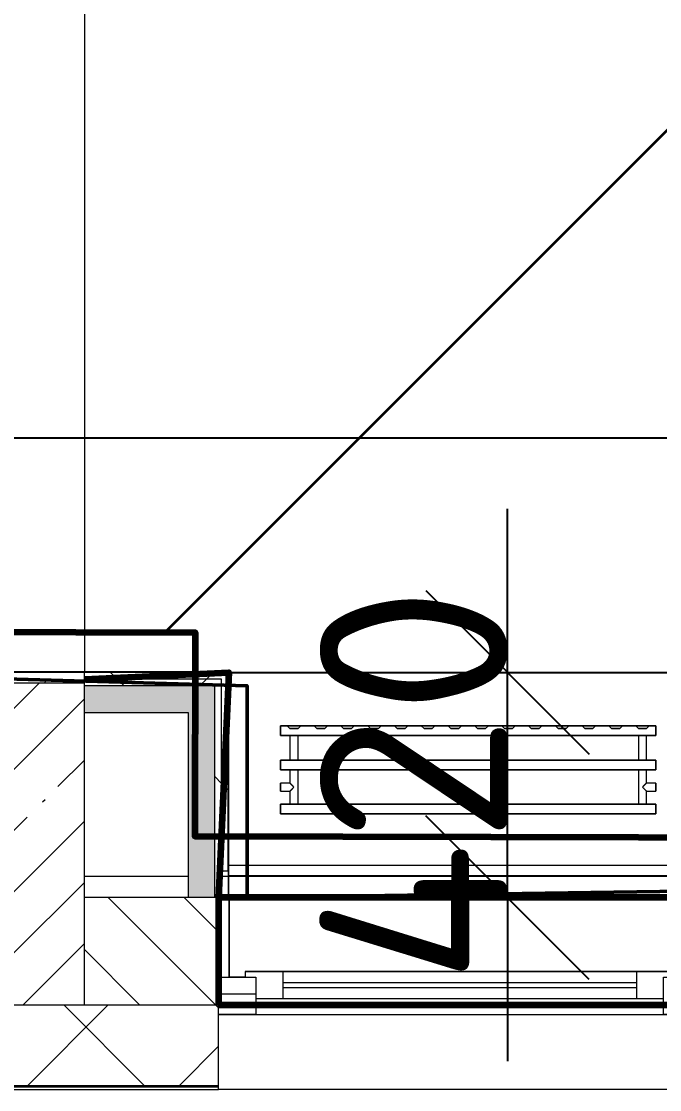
# Model space of a CAD drawing. Header units: millimetres. Extents: x -249154 to 415037, y -45458 to 354837.
# Drawn here: x 26107 to 27298, y -394 to 1598 of the extents above; entities that cross this region are included whole.
import ezdxf

# ---------------------------------------------------------------- set-up
doc = ezdxf.new("R2010")
doc.units = ezdxf.units.MM
for name, color, linetype, lineweight in [('2)2 штукатурка', 5, 'Continuous', 50), ('3)1 шпаклевка', 4, 'Continuous', 35), ('3.3) Шпаклевка баз. фин. WD5-13', 160, 'Continuous', 140), ('3.4) Шп. баз 4 в 525 поз 4838м2', 160, 'Continuous', 140), ('3.4) Шп. фин 4 в 529 поз 11227м2', 6, 'Continuous', 140), ('3.6) Ремонт откосов базовая', 6, 'Continuous', 140), ('3.7) Ремонт откосов финишная', 3, 'Continuous', 140), ('4) демонтаж НЗ №2', 1, 'Continuous', 35), ('4.1) Дм уборка мусора НЗ 2', 20, 'Continuous', 35), ('5.5) Перег WD5', 3, 'Continuous', 60), ('5.6) Перегародка WD6', 6, 'Continuous', 40), ('666 покраска FK1', 211, 'Continuous', 60), ('839 штук откосы', 3, 'Continuous', 158), ('874 шпакл откосы', 5, 'Continuous', 158), ('A-FLOR', 7, 'Continuous', 9), ('A-GLAZ', 7, 'Continuous', 9), ('A-GLAZ-1', 7, 'Continuous', 5), ('A-WALL', 7, 'Continuous', 5), ('I-WALL', 7, 'Continuous', 5), ('S-COLS', 7, 'Continuous', 9), ('S-COLS-1', 7, 'Continuous', 5)]:
    doc.layers.add(name, color=color, linetype=linetype, lineweight=lineweight)
for name, color, linetype, lineweight, true_color in [('A-WALL-1', 9, 'Continuous', 5, 0x808080), ('A-WALL-FNSH-1', 9, 'Continuous', 5, 0x808080), ('M-EQPM-1', 7, 'Continuous', 9, 0xb2b2b2)]:
    doc.layers.add(name, color=color, linetype=linetype, lineweight=lineweight, true_color=true_color)
doc.styles.add('GOST Common_1', font='', dxfattribs={"width": 0.9, "height": 250})
doc.styles.add('ISOCPEUR_1', font='isocpeur.ttf', dxfattribs={"height": 350})
doc.styles.add('ISOCPEUR_4', font='isocpeur.ttf', dxfattribs={"width": 0.9, "height": 1000})
doc.styles.get('GOST Common_1').set_extended_font_data('GOST Common')
doc.dimstyles.new('ISO-2_0_0_9К_Средний_округл2', dxfattribs={"dimscale": 304.8, "dimtxt": 199.196235, "dimasz": 0.492126, "dimexe": 0.393701, "dimexo": 0, "dimgap": 0, "dimtad": 1, "dimdec": 0, "dimrnd": 10, "dimzin": 0, "dimdsep": 46, "dimtxsty": 'ISOCPEUR_1', "dimblk1": 'OBLIQUE', "dimblk2": 'OBLIQUE', "dimsah": 1, "dimcen": 0.09, "dimdle": 0.393701, "dimazin": 0, "dimtfac": 1, "dimtdec": 4, "dimtix": 1, "dimtmove": 0, "dimatfit": 3, "dimfxl": 1, "dimtvp": 1, "dimtolj": 1, "dimtzin": 0, "dimarcsym": 2})
doc.dimstyles.new('ISO-2_0_0_9К_Средний_округл2_1', dxfattribs={"dimscale": 304.8, "dimtxt": 995.981176, "dimasz": 2.46063, "dimexe": 1.968504, "dimexo": 0, "dimgap": 0, "dimtad": 1, "dimdec": 0, "dimrnd": 10, "dimzin": 0, "dimdsep": 46, "dimtxsty": 'ISOCPEUR_4', "dimblk1": 'OBLIQUE', "dimblk2": 'OBLIQUE', "dimsah": 1, "dimcen": 0.09, "dimdle": 1.968504, "dimazin": 0, "dimtfac": 1, "dimtdec": 4, "dimtix": 1, "dimtmove": 0, "dimatfit": 3, "dimfxl": 1, "dimtvp": 1, "dimtolj": 1, "dimtzin": 0, "dimarcsym": 2})
pattern_1 = [(0, (64.7, -136.06), (243.84, 60.96), [20.117, -162.763, 20.117, -162.763, -975.36]), (0, (64.7, -136.06), (243.84, 60.96), [-365.76, 20.117, -345.643, 20.117, -162.763, -426.72]), (0, (64.7, -136.06), (243.84, 60.96), [-914.4, 20.117, -101.803, 20.117, -284.683]), (120, (156.14, -105.58), (-174.71291, 180.69163), [20.117, -162.763, 20.117, -162.763, -975.36]), (120, (156.14, -105.58), (-174.71291, 180.69163), [-365.76, 20.117, -345.643, 20.117, -162.763, -426.72]), (120, (156.14, -105.58), (-174.71291, 180.69163), [-914.4, 20.117, -101.803, 20.117, -284.683]), (240, (186.62, 16.34), (-69.12709, -241.65163), [20.117, -162.763, 20.117, -162.763, -975.36]), (240, (186.62, 16.34), (-69.12709, -241.65163), [-365.76, 20.117, -345.643, 20.117, -162.763, -426.72]), (240, (186.62, 16.34), (-69.12709, -241.65163), [-914.4, 20.117, -101.803, 20.117, -284.683])]
pattern_2 = [(45, (64.7, -136.06), (-212.132, 212.132), []), (135, (64.7, -136.06), (-212.132, -212.132), [])]

# ---------------------------------------------------------------- blocks, each defined once
blk = doc.blocks.new('BSC_Колонна _Прямоугольная - 600х600-V5-Объем проектирования 1 этажа')
at = {"layer": 'S-COLS-1'}
h = blk.add_hatch(dxfattribs=at)
h.set_pattern_fill('FP_9', color=256, style=0, pattern_type=2)
h.set_pattern_definition([(45, (-25860, -200), (-114.0493, 114.0493), []), (45, (-25745.95, -200), (-114.0493, 114.0493), [201.613, -40.323, 6.706, -33.617])])
h.paths.add_polyline_path([(300, -300), (300, 300), (-300, 300), (-300, -300)])
for p, q in [((300, 300), (-300, 300)), ((-300, 300), (-300, -300)), ((300, -300), (300, 300)), ((-300, -300), (300, -300))]:
    blk.add_line(p, q, dxfattribs=at)
blk = doc.blocks.new('120_Окно_СКБ_1Ст - 120_Окно_СКБ_1Ст 900х2500_h_-V151-Объем проектирования 1 этажа')
at = {"layer": 'A-GLAZ'}
for p, q in [((-450, -127), (-450, -57)), ((-450, -57), (-380, -57)), ((-380, -57), (-380, -127)), ((380, -127), (380, -57)), ((380, -57), (450, -57)), ((450, -57), (450, -127)), ((380, -87), (-380, -87)), ((-380, -87), (-380, -127)), ((-330, -137), (-330, -87)), ((330, -137), (330, -87)), ((380, -127), (380, -87)), ((-380, -127), (-450, -127)), ((-380, -127), (-400, -127)), ((-400, -127), (-400, -137)), ((-400, -137), (400, -137)), ((400, -137), (-400, -137)), ((450, -127), (380, -127)), ((400, -127), (380, -127)), ((400, -137), (400, -127))]:
    blk.add_line(p, q, dxfattribs=at)
at = {"layer": 'A-GLAZ-1'}
for p, q in [((450, -57), (-450, -57)), ((-330, -107), (330, -107)), ((330, -117), (-330, -117)), ((-430, -127), (-400, -127)), ((400, -127), (430, -127))]:
    blk.add_line(p, q, dxfattribs=at)
blk = doc.blocks.new('radiator_prado_classic_z_tip_30_po exemplyaru - Classic Z Тип 30-500-V223-Объем проектирования 1 этажа')
at = {"layer": 'M-EQPM-1'}
for p, q in [((0, 228), (0, 210)), ((700, 228), (0, 228)), ((0, 210), (0, 228)), ((0, 228), (12.5, 228)), ((12.5, 228), (37.5, 228)), ((37.5, 228), (12.5, 228)), ((12.5, 228), (37.5, 228)), ((12.5, 228), (17.5, 223)), ((12.5, 228), (17.5, 223)), ((32.5, 223), (17.5, 223)), ((17.5, 223), (32.5, 223)), ((32.5, 223), (37.5, 228)), ((37.5, 228), (32.5, 223)), ((37.5, 228), (62.5, 228)), ((62.5, 228), (87.5, 228)), ((87.5, 228), (62.5, 228)), ((62.5, 228), (87.5, 228)), ((62.5, 228), (67.5, 223)), ((62.5, 228), (67.5, 223)), ((82.5, 223), (67.5, 223)), ((67.5, 223), (82.5, 223)), ((82.5, 223), (87.5, 228)), ((87.5, 228), (82.5, 223)), ((87.5, 228), (112.5, 228)), ((112.5, 228), (137.5, 228)), ((137.5, 228), (112.5, 228)), ((112.5, 228), (137.5, 228)), ((112.5, 228), (117.5, 223)), ((112.5, 228), (117.5, 223)), ((132.5, 223), (117.5, 223)), ((117.5, 223), (132.5, 223)), ((132.5, 223), (137.5, 228)), ((137.5, 228), (132.5, 223)), ((137.5, 228), (162.5, 228)), ((162.5, 228), (187.5, 228)), ((187.5, 228), (162.5, 228)), ((162.5, 228), (187.5, 228)), ((162.5, 228), (167.5, 223)), ((162.5, 228), (167.5, 223)), ((182.5, 223), (167.5, 223)), ((167.5, 223), (182.5, 223)), ((182.5, 223), (187.5, 228)), ((187.5, 228), (182.5, 223)), ((187.5, 228), (212.5, 228)), ((212.5, 228), (237.5, 228)), ((237.5, 228), (212.5, 228)), ((212.5, 228), (237.5, 228)), ((212.5, 228), (217.5, 223)), ((212.5, 228), (217.5, 223)), ((232.5, 223), (217.5, 223)), ((217.5, 223), (232.5, 223)), ((232.5, 223), (237.5, 228)), ((237.5, 228), (232.5, 223)), ((237.5, 228), (262.5, 228)), ((262.5, 228), (287.5, 228)), ((287.5, 228), (262.5, 228)), ((262.5, 228), (287.5, 228)), ((262.5, 228), (267.5, 223)), ((262.5, 228), (267.5, 223)), ((282.5, 223), (267.5, 223)), ((267.5, 223), (282.5, 223)), ((282.5, 223), (287.5, 228)), ((287.5, 228), (282.5, 223)), ((287.5, 228), (312.5, 228)), ((312.5, 228), (337.5, 228)), ((337.5, 228), (312.5, 228)), ((312.5, 228), (337.5, 228)), ((312.5, 228), (317.5, 223)), ((312.5, 228), (317.5, 223)), ((332.5, 223), (317.5, 223)), ((317.5, 223), (332.5, 223)), ((332.5, 223), (337.5, 228)), ((337.5, 228), (332.5, 223)), ((337.5, 228), (362.5, 228)), ((362.5, 228), (387.5, 228)), ((387.5, 228), (362.5, 228)), ((362.5, 228), (387.5, 228)), ((362.5, 228), (367.5, 223)), ((362.5, 228), (367.5, 223)), ((382.5, 223), (367.5, 223)), ((367.5, 223), (382.5, 223)), ((382.5, 223), (387.5, 228)), ((387.5, 228), (382.5, 223)), ((387.5, 228), (412.5, 228)), ((412.5, 228), (437.5, 228)), ((437.5, 228), (412.5, 228)), ((412.5, 228), (437.5, 228)), ((412.5, 228), (417.5, 223)), ((412.5, 228), (417.5, 223)), ((432.5, 223), (417.5, 223)), ((417.5, 223), (432.5, 223)), ((432.5, 223), (437.5, 228)), ((437.5, 228), (432.5, 223)), ((437.5, 228), (462.5, 228)), ((462.5, 228), (486.8, 228)), ((487.5, 228), (462.5, 228)), ((462.5, 228), (487.5, 228)), ((462.5, 228), (467.5, 223)), ((462.5, 228), (467.5, 223)), ((482.5, 223), (467.5, 223)), ((467.5, 223), (482.5, 223)), ((482.5, 223), (487.5, 228)), ((487.5, 228), (482.5, 223)), ((487.5, 228), (512.5, 228)), ((512.5, 228), (537.5, 228)), ((537.5, 228), (512.5, 228)), ((512.5, 228), (537.5, 228)), ((512.5, 228), (517.5, 223)), ((512.5, 228), (517.5, 223)), ((532.5, 223), (517.5, 223)), ((517.5, 223), (532.5, 223)), ((532.5, 223), (537.5, 228)), ((537.5, 228), (532.5, 223)), ((537.5, 228), (562.5, 228)), ((562.5, 228), (587.5, 228)), ((587.5, 228), (562.5, 228)), ((562.5, 228), (587.5, 228)), ((562.5, 228), (567.5, 223)), ((562.5, 228), (567.5, 223)), ((582.5, 223), (567.5, 223)), ((567.5, 223), (582.5, 223)), ((582.5, 223), (587.5, 228)), ((587.5, 228), (582.5, 223)), ((587.5, 228), (612.5, 228)), ((612.5, 228), (637.5, 228)), ((637.5, 228), (612.5, 228)), ((612.5, 228), (637.5, 228)), ((612.5, 228), (617.5, 223)), ((617.5, 223), (612.5, 228)), ((632.5, 223), (617.5, 223)), ((617.5, 223), (632.5, 223)), ((632.5, 223), (637.5, 228)), ((637.5, 228), (632.5, 223)), ((637.5, 228), (662.5, 228)), ((662.5, 228), (687.5, 228)), ((687.5, 228), (662.5, 228)), ((662.5, 228), (687.5, 228)), ((662.5, 228), (667.5, 223)), ((662.5, 228), (667.5, 223)), ((682.5, 223), (667.5, 223)), ((667.5, 223), (682.5, 223)), ((682.5, 223), (687.5, 228)), ((687.5, 228), (682.5, 223)), ((687.5, 228), (700, 228)), ((700, 210), (700, 228)), ((700, 228), (700, 210)), ((0, 210), (700, 210)), ((17.8, 210), (0, 210)), ((17.5, 210), (17.5, 164)), ((17.5, 210), (17.5, 164)), ((17.8, 210), (17.5, 210)), ((17.5, 210), (17.8, 210)), ((17.8, 210), (17.5, 210)), ((17.5, 210), (32.5, 210)), ((32.2, 210), (17.8, 210)), ((17.8, 210), (18.5, 210)), ((32.2, 210), (17.8, 210)), ((18.5, 210), (32.2, 210)), ((32.5, 210), (32.2, 210)), ((32.2, 210), (32.5, 210)), ((32.5, 210), (32.2, 210)), ((667.8, 210), (32.2, 210)), ((32.5, 164), (32.5, 210)), ((32.5, 164), (32.5, 210)), ((667.5, 210), (667.5, 164)), ((667.5, 210), (667.5, 164)), ((667.8, 210), (667.5, 210)), ((667.5, 210), (682.5, 210)), ((667.8, 210), (667.5, 210)), ((667.5, 210), (667.8, 210)), ((682.2, 210), (667.8, 210)), ((682.2, 210), (667.8, 210)), ((667.8, 210), (682.2, 210)), ((682.5, 210), (682.2, 210)), ((682.5, 210), (682.2, 210)), ((682.2, 210), (682.5, 210)), ((700, 210), (682.2, 210)), ((682.5, 164), (682.5, 210)), ((682.5, 164), (682.5, 210)), ((700, 164), (0, 164)), ((0, 164), (0, 146)), ((0, 146), (0, 164)), ((0, 164), (17.8, 164)), ((17.8, 164), (17.5, 164)), ((17.5, 164), (17.8, 164)), ((17.8, 164), (17.5, 164)), ((17.5, 164), (32.5, 164)), ((32.2, 164), (17.8, 164)), ((17.8, 164), (18.5, 164)), ((23.1, 164), (17.8, 164)), ((18.5, 164), (32.2, 164)), ((28.7, 164), (23.1, 164)), ((32.2, 164), (28.7, 164)), ((32.5, 164), (32.2, 164)), ((32.2, 164), (32.5, 164)), ((32.5, 164), (32.2, 164)), ((32.2, 164), (667.8, 164)), ((667.8, 164), (667.5, 164)), ((667.5, 164), (682.5, 164)), ((667.8, 164), (667.5, 164)), ((667.5, 164), (667.8, 164)), ((669.7, 164), (667.8, 164)), ((682.2, 164), (667.8, 164)), ((667.8, 164), (682.2, 164)), ((673.1, 164), (669.7, 164)), ((682.2, 164), (673.1, 164)), ((682.5, 164), (682.2, 164)), ((682.5, 164), (682.2, 164)), ((682.2, 164), (682.5, 164)), ((682.2, 164), (700, 164)), ((700, 146), (700, 164)), ((700, 164), (700, 146)), ((0, 146), (700, 146)), ((18.5, 146), (0, 146)), ((17.5, 146), (17.5, 121.5)), ((17.5, 146), (17.5, 121.5)), ((17.5, 146), (18.5, 146)), ((18.5, 146), (17.5, 146)), ((17.5, 146), (18.5, 146)), ((32.5, 146), (17.5, 146)), ((18.5, 146), (32.2, 146)), ((21.2, 146), (18.5, 146)), ((18.5, 146), (32.2, 146)), ((25, 146), (21.2, 146)), ((28.7, 146), (25, 146)), ((32.2, 146), (28.7, 146)), ((32.2, 146), (32.5, 146)), ((32.5, 146), (32.2, 146)), ((32.2, 146), (32.5, 146)), ((667.8, 146), (32.2, 146)), ((32.5, 82), (32.5, 146)), ((32.5, 82), (32.5, 146)), ((667.5, 146), (667.5, 82)), ((667.5, 146), (667.5, 82)), ((667.5, 146), (667.8, 146)), ((682.5, 146), (667.5, 146)), ((667.5, 146), (667.8, 146)), ((667.8, 146), (667.5, 146)), ((667.8, 146), (669.7, 146)), ((667.8, 146), (681.5, 146)), ((681.5, 146), (667.8, 146)), ((669.7, 146), (675, 146)), ((675, 146), (681.5, 146)), ((681.5, 146), (682.5, 146)), ((681.5, 146), (682.5, 146)), ((682.5, 146), (681.5, 146)), ((700, 146), (681.5, 146)), ((682.5, 121.5), (682.5, 146)), ((682.5, 121.5), (682.5, 146)), ((17.5, 121.5), (0, 121.5)), ((17.5, 121.5), (0, 121.5)), ((0, 121.5), (0, 120.5)), ((0, 106.5), (0, 121.5)), ((0, 120.5), (0, 107.5)), ((0, 120.5), (0, 119.3)), ((0, 114), (0, 120.5)), ((0, 120.5), (0, 120.5)), ((700, 121.5), (682.5, 121.5)), ((700, 121.5), (682.5, 121.5)), ((700, 121.5), (700, 106.5)), ((700, 120.5), (700, 121.5)), ((700, 121.5), (700, 120.5)), ((700, 120.5), (700, 121.5)), ((700, 107.5), (700, 120.5)), ((700, 120.5), (700, 107.5)), ((700, 107.5), (700, 120.5)), ((0, 119.3), (0, 117.8)), ((0, 117.8), (0, 114)), ((0, 114), (0, 110.3)), ((0, 107.5), (0, 114)), ((0, 110.3), (0, 108.7)), ((0, 108.7), (0, 107.5)), ((0, 107.5), (0, 106.5)), ((0, 107.5), (0, 107.5)), ((0, 106.5), (17.5, 106.5)), ((0, 106.5), (17.5, 106.5)), ((17.5, 106.5), (17.5, 82)), ((17.5, 106.5), (17.5, 82)), ((682.5, 82), (682.5, 106.5)), ((682.5, 106.5), (700, 106.5)), ((682.5, 82), (682.5, 106.5)), ((682.5, 106.5), (700, 106.5)), ((700, 106.5), (700, 107.5)), ((700, 107.5), (700, 106.5)), ((700, 106.5), (700, 107.5)), ((700, 82), (0, 82)), ((0, 82), (0, 64)), ((0, 64), (0, 82)), ((0, 82), (18.5, 82)), ((18.5, 82), (17.5, 82)), ((17.5, 82), (18.5, 82)), ((18.5, 82), (17.5, 82)), ((17.5, 82), (32.5, 82)), ((32.2, 82), (18.5, 82)), ((18.5, 82), (32.2, 82)), ((21.2, 82), (18.5, 82)), ((32.2, 82), (21.2, 82)), ((32.5, 82), (32.2, 82)), ((32.2, 82), (32.5, 82)), ((32.5, 82), (32.2, 82)), ((32.2, 82), (667.8, 82)), ((667.8, 82), (667.5, 82)), ((667.5, 82), (682.5, 82)), ((667.8, 82), (667.5, 82)), ((667.5, 82), (667.8, 82)), ((671.2, 82), (667.8, 82)), ((681.5, 82), (667.8, 82)), ((667.8, 82), (681.5, 82)), ((675, 82), (671.2, 82)), ((681.5, 82), (675, 82)), ((682.5, 82), (681.5, 82)), ((682.5, 82), (681.5, 82)), ((681.5, 82), (682.5, 82)), ((681.5, 82), (700, 82)), ((700, 64), (700, 82)), ((700, 82), (700, 64)), ((700, 64), (0, 64)), ((0, 64), (700, 64))]:
    blk.add_line(p, q, dxfattribs=at)
for points, knots in [([(18.5, 120.5), (18.4, 120.6), (18.3, 120.7), (18.1, 120.9), (17.9, 121.1), (17.8, 121.2), (17.7, 121.3), (17.5, 121.5), (17.5, 121.5), (17.5, 121.5)], [0.7142857, 0.7142857, 0.7142857, 0.7142857, 0.75, 0.7857143, 0.8214286, 0.8571429, 0.8928571, 0.9285714, 1, 1, 1, 1]), ([(17.5, 121.5), (17.5, 121.5), (17.5, 121.5), (17.7, 121.3), (17.8, 121.2), (17.9, 121.1), (18.1, 120.9), (18.3, 120.7), (18.4, 120.6), (18.5, 120.5)], [0, 0, 0, 0, 0.0714286, 0.1071429, 0.1428571, 0.1785714, 0.2142857, 0.25, 0.2857143, 0.2857143, 0.2857143, 0.2857143]), ([(17.5, 121.5), (17.5, 121.5), (17.5, 121.5), (17.7, 121.3), (17.8, 121.2), (17.9, 121.1), (18.1, 120.9), (18.3, 120.7), (18.4, 120.6), (18.5, 120.5)], [0, 0, 0, 0, 0.0714286, 0.1071429, 0.1428571, 0.1785714, 0.2142857, 0.25, 0.2857143, 0.2857143, 0.2857143, 0.2857143]), ([(25, 114), (24.5, 114.5), (23.6, 115.4), (22.4, 116.6), (21.6, 117.4), (21.1, 117.9), (20.8, 118.2), (20.5, 118.5), (20.2, 118.8), (19.8, 119.1), (19.6, 119.4), (19.3, 119.7), (19, 120), (18.7, 120.3), (18.5, 120.5), (18.3, 120.7), (18.1, 120.9), (17.9, 121.1), (17.8, 121.2), (17.7, 121.3), (17.5, 121.5), (17.5, 121.5), (17.5, 121.5)], [0, 0, 0, 0, 0.142857, 0.285714, 0.357143, 0.392857, 0.428571, 0.464286, 0.5, 0.535714, 0.571429, 0.607143, 0.642857, 0.678571, 0.714286, 0.75, 0.785714, 0.821429, 0.857143, 0.892857, 0.928571, 1, 1, 1, 1]), ([(675, 114), (675.5, 114.5), (676.4, 115.4), (677.6, 116.6), (678.4, 117.4), (678.9, 117.9), (679.2, 118.2), (679.5, 118.5), (679.8, 118.8), (680.1, 119.2), (680.4, 119.4), (680.7, 119.7), (681, 120), (681.3, 120.3), (681.5, 120.5), (681.7, 120.7), (681.9, 120.9), (682.1, 121.1), (682.2, 121.2), (682.3, 121.3), (682.5, 121.5), (682.5, 121.5), (682.5, 121.5)], [0, 0, 0, 0, 0.142857, 0.285714, 0.357143, 0.392857, 0.428571, 0.464286, 0.5, 0.535714, 0.571429, 0.607143, 0.642857, 0.678571, 0.714286, 0.75, 0.785714, 0.821429, 0.857143, 0.892857, 0.928571, 1, 1, 1, 1]), ([(682.5, 121.5), (682.5, 121.5), (682.5, 121.5), (682.3, 121.3), (682.2, 121.2), (682.1, 121.1), (681.9, 120.9), (681.7, 120.7), (681.6, 120.6), (681.5, 120.5)], [0, 0, 0, 0, 0.0714286, 0.1071429, 0.1428571, 0.1785714, 0.2142857, 0.25, 0.2857143, 0.2857143, 0.2857143, 0.2857143]), ([(682.5, 121.5), (682.5, 121.5), (682.5, 121.5), (682.3, 121.3), (682.2, 121.2), (682.1, 121.1), (681.9, 120.9), (681.7, 120.7), (681.6, 120.6), (681.5, 120.5)], [0, 0, 0, 0, 0.0714286, 0.1071429, 0.1428571, 0.1785714, 0.2142857, 0.25, 0.2857143, 0.2857143, 0.2857143, 0.2857143]), ([(681.5, 120.5), (681.6, 120.6), (681.7, 120.7), (681.9, 120.9), (682.1, 121.1), (682.2, 121.2), (682.3, 121.3), (682.5, 121.5), (682.5, 121.5), (682.5, 121.5)], [0.7142857, 0.7142857, 0.7142857, 0.7142857, 0.75, 0.7857143, 0.8214286, 0.8571429, 0.8928571, 0.9285714, 1, 1, 1, 1]), ([(17.5, 106.5), (17.5, 106.5), (17.5, 106.5), (17.7, 106.7), (17.8, 106.8), (17.9, 106.9), (18.1, 107.1), (18.3, 107.3), (18.5, 107.5), (18.7, 107.7), (19, 108), (19.3, 108.3), (19.6, 108.6), (19.8, 108.9), (20.3, 109.3), (20.7, 109.7), (21.1, 110.1), (21.6, 110.6), (22.4, 111.4), (23.6, 112.6), (24.5, 113.5), (25, 114)], [0, 0, 0, 0, 0.071429, 0.107143, 0.142857, 0.178571, 0.214286, 0.25, 0.285714, 0.321429, 0.357143, 0.392857, 0.428571, 0.464286, 0.5, 0.571429, 0.607143, 0.642857, 0.714286, 0.857143, 1, 1, 1, 1]), ([(17.5, 106.5), (17.5, 106.5), (17.5, 106.5), (17.7, 106.7), (17.8, 106.8), (17.9, 106.9), (18.1, 107.1), (18.3, 107.3), (18.4, 107.4), (18.5, 107.5)], [0, 0, 0, 0, 0.0714286, 0.1071429, 0.1428571, 0.1785714, 0.2142857, 0.25, 0.2857143, 0.2857143, 0.2857143, 0.2857143]), ([(18.5, 107.5), (18.4, 107.4), (18.3, 107.3), (18.1, 107.1), (17.9, 106.9), (17.8, 106.8), (17.7, 106.7), (17.5, 106.5), (17.5, 106.5), (17.5, 106.5)], [0.7142857, 0.7142857, 0.7142857, 0.7142857, 0.75, 0.7857143, 0.8214286, 0.8571429, 0.8928571, 0.9285714, 1, 1, 1, 1]), ([(18.5, 107.5), (18.4, 107.4), (18.3, 107.3), (18.1, 107.1), (17.9, 106.9), (17.8, 106.8), (17.7, 106.7), (17.5, 106.5), (17.5, 106.5), (17.5, 106.5)], [0.7142857, 0.7142857, 0.7142857, 0.7142857, 0.75, 0.7857143, 0.8214286, 0.8571429, 0.8928571, 0.9285714, 1, 1, 1, 1]), ([(22.1, 116.9), (21.9, 117.1), (21.6, 117.4), (21.1, 117.9), (20.8, 118.2), (20.5, 118.5), (20.2, 118.8), (19.9, 119.2), (19.7, 119.3), (19.6, 119.4)], [0.2857143, 0.2857143, 0.2857143, 0.2857143, 0.3571429, 0.3928571, 0.4285714, 0.4642857, 0.5, 0.5357143, 0.5714286, 0.5714286, 0.5714286, 0.5714286]), ([(19.6, 119.4), (19.7, 119.3), (19.9, 119.2), (20.3, 118.7), (20.7, 118.3), (21.1, 117.9), (21.6, 117.4), (21.9, 117.1), (22.1, 116.9)], [0.4285714, 0.4285714, 0.4285714, 0.4285714, 0.4642857, 0.5, 0.5714286, 0.6071429, 0.6428571, 0.7142857, 0.7142857, 0.7142857, 0.7142857]), ([(19.6, 119.4), (19.7, 119.3), (19.8, 119.1), (20.3, 118.7), (20.7, 118.3), (21.1, 117.9), (21.6, 117.4), (21.9, 117.1), (22.1, 116.9)], [0.4285714, 0.4285714, 0.4285714, 0.4285714, 0.4642857, 0.5, 0.5714286, 0.6071429, 0.6428571, 0.7142857, 0.7142857, 0.7142857, 0.7142857]), ([(19.6, 108.6), (19.7, 108.7), (19.9, 108.8), (20.3, 109.3), (20.7, 109.7), (21.1, 110.1), (21.6, 110.6), (21.9, 110.9), (22.1, 111.1)], [0.4285714, 0.4285714, 0.4285714, 0.4285714, 0.4642857, 0.5, 0.5714286, 0.6071429, 0.6428571, 0.7142857, 0.7142857, 0.7142857, 0.7142857]), ([(22.1, 111.1), (21.9, 110.9), (21.6, 110.6), (21.1, 110.1), (20.8, 109.8), (20.5, 109.5), (20.2, 109.2), (19.9, 108.8), (19.7, 108.7), (19.6, 108.6)], [0.2857143, 0.2857143, 0.2857143, 0.2857143, 0.3571429, 0.3928571, 0.4285714, 0.4642857, 0.5, 0.5357143, 0.5714286, 0.5714286, 0.5714286, 0.5714286]), ([(22.1, 111.1), (21.9, 110.9), (21.6, 110.6), (21.1, 110.1), (20.8, 109.8), (20.5, 109.5), (20.2, 109.2), (19.8, 108.9), (19.7, 108.7), (19.6, 108.6)], [0.2857143, 0.2857143, 0.2857143, 0.2857143, 0.3571429, 0.3928571, 0.4285714, 0.4642857, 0.5, 0.5357143, 0.5714286, 0.5714286, 0.5714286, 0.5714286]), ([(682.5, 106.5), (682.5, 106.5), (682.5, 106.5), (682.3, 106.7), (682.2, 106.8), (682.1, 106.9), (681.9, 107.1), (681.7, 107.3), (681.5, 107.5), (681.3, 107.7), (681, 108), (680.7, 108.3), (680.4, 108.6), (680.1, 108.8), (679.7, 109.3), (679.3, 109.7), (678.9, 110.1), (678.4, 110.6), (677.6, 111.4), (676.4, 112.6), (675.5, 113.5), (675, 114)], [0, 0, 0, 0, 0.071429, 0.107143, 0.142857, 0.178571, 0.214286, 0.25, 0.285714, 0.321429, 0.357143, 0.392857, 0.428571, 0.464286, 0.5, 0.571429, 0.607143, 0.642857, 0.714286, 0.857143, 1, 1, 1, 1]), ([(680.4, 119.4), (680.3, 119.3), (680.1, 119.2), (679.7, 118.7), (679.3, 118.3), (678.9, 117.9), (678.4, 117.4), (678.1, 117.1), (677.9, 116.9)], [0.4285714, 0.4285714, 0.4285714, 0.4285714, 0.4642857, 0.5, 0.5714286, 0.6071429, 0.6428571, 0.7142857, 0.7142857, 0.7142857, 0.7142857]), ([(680.4, 119.4), (680.3, 119.3), (680.1, 119.2), (679.7, 118.7), (679.3, 118.3), (678.9, 117.9), (678.4, 117.4), (678.1, 117.1), (677.9, 116.9)], [0.4285714, 0.4285714, 0.4285714, 0.4285714, 0.4642857, 0.5, 0.5714286, 0.6071429, 0.6428571, 0.7142857, 0.7142857, 0.7142857, 0.7142857]), ([(677.9, 116.9), (678.1, 117.1), (678.4, 117.4), (678.9, 117.9), (679.2, 118.2), (679.5, 118.5), (679.8, 118.8), (680.1, 119.2), (680.3, 119.3), (680.4, 119.4)], [0.2857143, 0.2857143, 0.2857143, 0.2857143, 0.3571429, 0.3928571, 0.4285714, 0.4642857, 0.5, 0.5357143, 0.5714286, 0.5714286, 0.5714286, 0.5714286]), ([(677.9, 111.1), (678.1, 110.9), (678.4, 110.6), (678.9, 110.1), (679.2, 109.8), (679.5, 109.5), (679.8, 109.2), (680.1, 108.8), (680.3, 108.7), (680.4, 108.6)], [0.2857143, 0.2857143, 0.2857143, 0.2857143, 0.3571429, 0.3928571, 0.4285714, 0.4642857, 0.5, 0.5357143, 0.5714286, 0.5714286, 0.5714286, 0.5714286]), ([(677.9, 111.1), (678.1, 110.9), (678.4, 110.6), (678.9, 110.1), (679.2, 109.8), (679.5, 109.5), (679.8, 109.2), (680.1, 108.8), (680.3, 108.7), (680.4, 108.6)], [0.2857143, 0.2857143, 0.2857143, 0.2857143, 0.3571429, 0.3928571, 0.4285714, 0.4642857, 0.5, 0.5357143, 0.5714286, 0.5714286, 0.5714286, 0.5714286]), ([(680.4, 108.6), (680.3, 108.7), (680.1, 108.8), (679.7, 109.3), (679.3, 109.7), (678.9, 110.1), (678.4, 110.6), (678.1, 110.9), (677.9, 111.1)], [0.4285714, 0.4285714, 0.4285714, 0.4285714, 0.4642857, 0.5, 0.5714286, 0.6071429, 0.6428571, 0.7142857, 0.7142857, 0.7142857, 0.7142857]), ([(681.5, 107.5), (681.6, 107.4), (681.7, 107.3), (681.9, 107.1), (682.1, 106.9), (682.2, 106.8), (682.3, 106.7), (682.5, 106.5), (682.5, 106.5), (682.5, 106.5)], [0.7142857, 0.7142857, 0.7142857, 0.7142857, 0.75, 0.7857143, 0.8214286, 0.8571429, 0.8928571, 0.9285714, 1, 1, 1, 1]), ([(681.5, 107.5), (681.6, 107.4), (681.7, 107.3), (681.9, 107.1), (682.1, 106.9), (682.2, 106.8), (682.3, 106.7), (682.5, 106.5), (682.5, 106.5), (682.5, 106.5)], [0.7142857, 0.7142857, 0.7142857, 0.7142857, 0.75, 0.7857143, 0.8214286, 0.8571429, 0.8928571, 0.9285714, 1, 1, 1, 1]), ([(682.5, 106.5), (682.5, 106.5), (682.5, 106.5), (682.3, 106.7), (682.2, 106.8), (682.1, 106.9), (681.9, 107.1), (681.7, 107.3), (681.6, 107.4), (681.5, 107.5)], [0, 0, 0, 0, 0.0714286, 0.1071429, 0.1428571, 0.1785714, 0.2142857, 0.25, 0.2857143, 0.2857143, 0.2857143, 0.2857143])]:
    blk.add_open_spline(points, degree=3, knots=knots, dxfattribs=at)
for points in [[(19.6, 119.4), (19.5, 119.5), (19.3, 119.7), (19, 120), (18.7, 120.3), (18.6, 120.4), (18.5, 120.5)], [(18.5, 120.5), (18.6, 120.4), (18.7, 120.3), (19, 120), (19.3, 119.7), (19.5, 119.5), (19.6, 119.4)], [(18.5, 120.5), (18.6, 120.4), (18.7, 120.3), (19, 120), (19.3, 119.7), (19.5, 119.5), (19.6, 119.4)], [(681.5, 120.5), (681.4, 120.4), (681.3, 120.3), (681, 120), (680.7, 119.7), (680.5, 119.5), (680.4, 119.4)], [(681.5, 120.5), (681.4, 120.4), (681.3, 120.3), (681, 120), (680.7, 119.7), (680.5, 119.5), (680.4, 119.4)], [(680.4, 119.4), (680.5, 119.5), (680.7, 119.7), (681, 120), (681.3, 120.3), (681.4, 120.4), (681.5, 120.5)], [(18.5, 107.5), (18.6, 107.6), (18.7, 107.7), (19, 108), (19.3, 108.3), (19.5, 108.5), (19.6, 108.6)], [(19.6, 108.6), (19.5, 108.5), (19.3, 108.3), (19, 108), (18.7, 107.7), (18.6, 107.6), (18.5, 107.5)], [(19.6, 108.6), (19.5, 108.5), (19.3, 108.3), (19, 108), (18.7, 107.7), (18.6, 107.6), (18.5, 107.5)], [(25, 114), (24.5, 114.5), (23.6, 115.4), (22.6, 116.4), (22.1, 116.9)], [(22.1, 116.9), (22.6, 116.4), (23.6, 115.4), (24.5, 114.5), (25, 114)], [(22.1, 116.9), (22.6, 116.4), (23.6, 115.4), (24.5, 114.5), (25, 114)], [(22.1, 111.1), (22.6, 111.6), (23.6, 112.6), (24.5, 113.5), (25, 114)], [(25, 114), (24.5, 113.5), (23.6, 112.6), (22.6, 111.6), (22.1, 111.1)], [(25, 114), (24.5, 113.5), (23.6, 112.6), (22.6, 111.6), (22.1, 111.1)], [(677.9, 116.9), (677.4, 116.4), (676.4, 115.4), (675.5, 114.5), (675, 114)], [(677.9, 116.9), (677.4, 116.4), (676.4, 115.4), (675.5, 114.5), (675, 114)], [(675, 114), (675.5, 114.5), (676.4, 115.4), (677.4, 116.4), (677.9, 116.9)], [(675, 114), (675.5, 113.5), (676.4, 112.6), (677.4, 111.6), (677.9, 111.1)], [(675, 114), (675.5, 113.5), (676.4, 112.6), (677.4, 111.6), (677.9, 111.1)], [(677.9, 111.1), (677.4, 111.6), (676.4, 112.6), (675.5, 113.5), (675, 114)], [(680.4, 108.6), (680.5, 108.5), (680.7, 108.3), (681, 108), (681.3, 107.7), (681.4, 107.6), (681.5, 107.5)], [(680.4, 108.6), (680.5, 108.5), (680.7, 108.3), (681, 108), (681.3, 107.7), (681.4, 107.6), (681.5, 107.5)], [(681.5, 107.5), (681.4, 107.6), (681.3, 107.7), (681, 108), (680.7, 108.3), (680.5, 108.5), (680.4, 108.6)]]:
    blk.add_open_spline(points, degree=3, dxfattribs=at)
blk = doc.blocks.new('_Oblique')
at = {"color": 0, "linetype": 'ByBlock', "lineweight": -2}
blk.add_line((-0.5, -0.5), (0.5, 0.5), dxfattribs=at)
blk = doc.blocks.new('*D2048')
at = {"layer": '5.5) Перег WD5', "color": 0, "lineweight": -2, "transparency": 16777216}
for p, q in [((22574.7, 383.9), (22574.7, 941.3)), ((22719.7, 383.9), (22719.7, 941.3)), ((22454.7, 821.3), (22719.7, 821.3)), ((22719.7, 821.3), (69769, 821.3))]:
    blk.add_line(p, q, dxfattribs=at)
at = {"layer": 'Defpoints', "color": 0, "transparency": 16777216}
for p in [(22719.7, 821.3), (22574.7, 383.9), (22719.7, 383.9)]:
    blk.add_point(p, dxfattribs=at)
at = {"layer": '5.5) Перег WD5', "color": 0, "lineweight": -2, "transparency": 16777216, "xscale": 304.8, "yscale": 304.8, "zscale": 304.8, "rotation": 180}
blk.add_blockref('_Oblique', (22574.7, 821.3), dxfattribs=at)
at = {"layer": '5.5) Перег WD5', "color": 0, "lineweight": -2, "transparency": 16777216, "xscale": 304.8, "yscale": 304.8, "zscale": 304.8}
blk.add_blockref('_Oblique', (22719.7, 821.3), dxfattribs=at)
at = {"layer": '5.5) Перег WD5', "color": 0, "lineweight": 25, "transparency": 16777216, "insert": (69264.6, 1288), "char_height": 350, "width": 413.715, "attachment_point": 1, "line_spacing_factor": 1.149209, "style": 'ISOCPEUR_1'}
blk.add_mtext('\\A1;150', dxfattribs=at)
blk = doc.blocks.new('*D2050')
at = {"layer": '5.5) Перег WD5', "color": 0, "lineweight": -2, "transparency": 16777216}
for p, q in [((27013.9, 383.9), (27013.9, 688.7)), ((26493.2, 383.9), (27613.9, 383.9)), ((27013.9, -36.1), (27013.9, 383.9)), ((26907.9, -36.1), (27613.9, -36.1)), ((27013.9, -36.1), (27013.9, -340.9))]:
    blk.add_line(p, q, dxfattribs=at)
at = {"layer": 'Defpoints', "color": 0, "transparency": 16777216}
for p in [(26493.2, 383.9), (27013.9, 383.9), (26907.9, -36.1)]:
    blk.add_point(p, dxfattribs=at)
at = {"layer": '5.5) Перег WD5', "color": 0, "lineweight": -2, "transparency": 16777216, "xscale": 304.8, "yscale": 304.8, "zscale": 304.8}
for p, rotation in [((27013.9, 383.9), 270), ((27013.9, -36.1), 90)]:
    blk.add_blockref('_Oblique', p, dxfattribs=dict(at, rotation=rotation))
at = {"layer": '5.5) Перег WD5', "color": 0, "lineweight": 25, "transparency": 16777216, "insert": (26838.9, 173.9), "char_height": 350, "width": 478.071, "attachment_point": 5, "rotation": 90, "style": 'ISOCPEUR_1'}
blk.add_mtext('\\A1;420', dxfattribs=at)

msp = doc.modelspace()

# ---------------------------------------------------------------- hatches: boundary and pattern name
at = {"layer": '4.1) Дм уборка мусора НЗ 2'}
h = msp.add_hatch(dxfattribs=at)
h.set_pattern_fill('ANSI31', color=1, scale=444)
h.paths.add_polyline_path([(29405.8, 6825.9), (27603.7, 6825.9), (27599, 6896.7), (27556.2, 6896.8), (27557.9, 7593.8), (26199.9, 7597), (26198.3, 6907), (25006.3, 6909.8), (25007.9, 7619.8), (22549.9, 7625.6), (22549, 7225.6), (21907, 7227.1), (21907.9, 7607.1), (20749.9, 7609.8), (20732.2, 91.8), (21890.2, 89.1), (21891.1, 469.1), (22658.1, 467.3), (22657.2, 87.3), (25540.2, 80.5), (25541.1, 460.5), (26431.6, 458.4), (26430.7, 78.4), (29190, 72), (29190.9, 452), (29390.9, 451.5)])
at = {"layer": 'A-WALL'}
h = msp.add_hatch(dxfattribs=at)
h.set_pattern_fill('FP_2', color=256, style=0, pattern_type=2)
h.set_pattern_definition([(135, (64.7, -136.06), (-70.71068, -70.71068), [])])
h.paths.add_polyline_path([(7724.7, -236.1), (7724.7, -36.1), (6894.7, -36.1), (6894.7, -236.1)])
h.paths.add_polyline_path([(19424.7, -236.1), (20774.7, -236.1), (20774.7, -36.1), (19424.7, -36.1), (19424.7, -216.1)])
h.paths.add_polyline_path([(14924.7, -236.1), (15674.7, -236.1), (15674.7, -36.1), (14924.7, -36.1), (14924.7, -216.1)])
h.paths.add_polyline_path([(16574.7, -236.1), (16724.7, -236.1), (16724.7, -36.1), (16574.7, -36.1), (16574.7, -234.1)])
h.paths.add_polyline_path([(21674.7, -236.1), (21974.7, -236.1), (21974.7, -36.1), (21674.7, -36.1), (21674.7, -216.1)])
h.paths.add_polyline_path([(9974.7, -236.1), (9974.7, -36.1), (9224.4, -36.1), (9224.4, -236.1), (9424.4, -236.1)])
h.paths.add_polyline_path([(22574.7, -236.1), (22699.7, -236.1), (22699.7, -36.1), (22574.7, -36.1), (22574.7, -216.1)])
h.paths.add_polyline_path([(12120.3, -236.1), (12224.7, -236.1), (12224.7, -36.1), (12074.7, -36.1), (12074.7, -236.1)])
h.paths.add_polyline_path([(27374.7, -236.1), (28374.4, -236.1), (28374.4, -36.1), (27374.7, -36.1), (27374.7, -216.1)])
h.paths.add_polyline_path([(26474.7, -236.1), (26474.7, -36.1), (26224.7, -36.1), (26224.7, -236.1)])
h.paths.add_polyline_path([(25499.7, -236.1), (25624.7, -236.1), (25624.7, -36.1), (25499.7, -36.1), (25499.7, -216.1)])
h = msp.add_hatch(dxfattribs=at)
h.set_pattern_fill('FP_24', color=256, style=0, pattern_type=2)
h.set_pattern_definition([(45, (64.7, -136.06), (-141.42136, 141.42136), []), (135, (64.7, -136.06), (-141.42136, -141.42136), [])])
h.paths.add_polyline_path([(75756.8, -386.1), (75764.7, -386.1), (75764.7, -236.1), (74044.7, -236.1), (74044.7, -386.1), (75544.7, -386.1)])
h.paths.add_polyline_path([(70724.7, -386.1), (70724.7, -236.1), (67124.7, -236.1), (67124.7, -386.1), (69886.1, -386.1)])
h.paths.add_polyline_path([(72300.8, -386.1), (72344.7, -386.1), (72344.7, -236.1), (71624.7, -237.9), (71624.7, -386.1), (72144.7, -386.1)])
h.paths.add_polyline_path([(65224.7, -386.1), (66224.7, -386.1), (66224.7, -236.1), (65224.7, -236.1), (65224.7, -254.1)])
h.paths.add_polyline_path([(63774.7, -386.1), (64324.7, -386.1), (64324.7, -236.1), (63774.7, -236.1), (63774.7, -257.4)])
h.paths.add_polyline_path([(60974.7, -386.1), (61674.7, -386.1), (61674.7, -236.1), (60974.7, -236.1), (60974.7, -264.3)])
h.paths.add_polyline_path([(60074.7, -386.1), (60074.7, -236.1), (59324.7, -236.1), (59324.7, -386.1)])
h.paths.add_polyline_path([(57224.7, -386.1), (57224.7, -236.1), (56474.7, -236.1), (56474.7, -386.1)])
h.paths.add_polyline_path([(53374.7, -386.1), (53374.7, -236.1), (51936.2, -236.1), (51936.2, -386.1)])
h.paths.add_polyline_path([(49836.2, -386.1), (49836.2, -236.1), (49124.7, -236.1), (49124.7, -386.1), (49255.4, -386.1)])
h.paths.add_polyline_path([(48224.7, -386.1), (48224.7, -236.1), (47474.7, -236.1), (47474.7, -386.1)])
h.paths.add_polyline_path([(44374.7, -386.1), (44374.7, -236.1), (42802.2, -236.1), (42802.2, -386.1)])
h.paths.add_polyline_path([(38940.1, -386.1), (39104.7, -386.1), (39104.7, -236.1), (38054.7, -236.1), (38054.7, -386.1)])
h.paths.add_polyline_path([(40702.2, -386.1), (40702.2, -236.1), (40004.7, -236.1), (40004.7, -386.1)])
h.paths.add_polyline_path([(36877, -386.1), (37154.7, -386.1), (37154.7, -236.1), (36034.7, -236.1), (36034.7, -386.1)])
h.paths.add_polyline_path([(33934.7, -386.1), (33934.7, -236.1), (33074.7, -236.1), (33074.7, -386.1)])
h.paths.add_polyline_path([(30274.7, -386.1), (30274.7, -236.1), (29274.4, -236.1), (29274.4, -386.1)])
h.paths.add_polyline_path([(28374.4, -386.1), (28374.4, -236.1), (27374.7, -236.1), (27374.7, -386.1)])
h.paths.add_polyline_path([(26474.7, -386.1), (26474.7, -236.1), (25499.7, -236.1), (25499.7, -386.1)])
h.paths.add_polyline_path([(22699.7, -386.1), (22699.7, -236.1), (21674.7, -236.1), (21674.7, -386.1)])
h.paths.add_polyline_path([(19424.7, -386.1), (20774.7, -386.1), (20774.7, -236.1), (19424.7, -236.1), (19424.7, -367.6)])
h.paths.add_polyline_path([(17324.7, -386.1), (17324.7, -236.1), (16574.7, -236.1), (16574.7, -386.1)])
h.paths.add_polyline_path([(14924.7, -386.1), (15674.7, -386.1), (15674.7, -236.1), (14924.7, -236.1), (14924.7, -378.8)])
h.paths.add_polyline_path([(12120.3, -386.1), (12824.7, -384.1), (12824.7, -236.1), (12074.7, -236.1), (12074.7, -386.1)])
h.paths.add_polyline_path([(7994.1, -386.1), (8324.4, -386.1), (8324.4, -236.1), (6894.7, -236.1), (6894.7, -386.1), (7724.7, -386.1)])
h.paths.add_polyline_path([(9224.4, -386.1), (9974.7, -386.1), (9974.7, -236.1), (9224.4, -236.1), (9224.4, -254.1)])
h.paths.add_polyline_path([(174.7, -386.1), (3794.7, -386.1), (3794.7, -236.1), (-195.3, -236.1), (-195.3, -386.1), (-45.3, -386.1)])
at = {"layer": 'I-WALL'}
h = msp.add_hatch(dxfattribs=at)
h.set_pattern_fill('FP_191', color=256, style=0, pattern_type=2)
h.set_pattern_definition(pattern_1)
h.paths.add_polyline_path([(25624.7, 363.9), (26224.7, 363.9), (26224.7, 383.9), (25624.7, 383.9)])
h = msp.add_hatch(dxfattribs=at)
h.set_pattern_fill('FP_192', color=256, style=0, pattern_type=2)
h.set_pattern_definition(pattern_2)
h.paths.add_polyline_path([(26418.2, 371.4), (26480.7, 371.4), (26480.7, 383.9), (26224.7, 383.9), (26224.7, 371.4), (26244.7, 371.4)])
h = msp.add_hatch(dxfattribs=at)
h.set_pattern_fill('FP_192', color=256, style=0, pattern_type=2)
h.set_pattern_definition(pattern_2)
h.paths.add_polyline_path([(26493.2, 13.9), (26493.2, 383.9), (26480.7, 383.9), (26480.7, 13.9)])
h = msp.add_hatch(dxfattribs=at)
h.set_pattern_fill('FP_192', color=256, style=0, pattern_type=2)
h.set_pattern_definition(pattern_2)
h.paths.add_polyline_path([(26468.2, 358.9), (26467.8, 371.4), (26224.7, 371.4), (26224.7, 358.9), (26418.2, 358.9)])
for points in [[(26418.2, 308.9), (26418.2, 358.9), (26224.7, 358.9), (26224.7, 308.9), (26244.7, 308.9)], [(26468.2, -36.1), (26468.2, 358.9), (26418.2, 358.9), (26418.2, -36.1)]]:
    msp.add_hatch(color=256, dxfattribs=at).paths.add_polyline_path(points)
h = msp.add_hatch(dxfattribs=at)
h.set_pattern_fill('FP_192', color=256, style=0, pattern_type=2)
h.set_pattern_definition(pattern_2)
h.paths.add_polyline_path([(26468.2, -36.1), (26474.7, -36.1), (26474.7, 13.9), (26480.7, 13.9), (26480.7, 371.4), (26468.2, 371.4), (26468.2, -16.1)])
h = msp.add_hatch(dxfattribs=at)
h.set_pattern_fill('FP_191', color=256, style=0, pattern_type=2)
h.set_pattern_definition(pattern_1)
h.paths.add_polyline_path([(26494.7, -184.1), (26494.7, -36.1), (26474.7, -36.1), (26474.7, -184.1)])

# ---------------------------------------------------------------- linework, layer by layer
at = {"layer": '2)2 штукатурка'}
msp.add_lwpolyline([(20795.7, 4.9), (21953.7, 3.9), (21953.7, 363.9), (22694.7, 358.9), (22720.7, 13.9), (25604.7, 13.9), (25624.7, 384.9), (26528.2, 358.9), (26528.2, -36.1), (29264.4, 3.9), (29274.4, 363.9), (29474.4, 363.9)], dxfattribs=at)
at = {"layer": '3)1 шпаклевка', "flags": 128}
msp.add_lwpolyline([(27557.1, 7593.8), (26199.1, 7597), (26197.5, 6907), (25005.5, 6909.8), (25007.2, 7619.8), (22549.2, 7625.6), (22548.2, 7225.6), (21906.2, 7227.1), (21907.1, 7607.1), (20749.1, 7609.8), (20731.5, 91.8), (21889.5, 89.1), (21890.4, 469.1), (22657.4, 467.3), (22656.5, 87.3), (25539.5, 80.5), (25540.3, 460.5), (26430.8, 458.4), (26430, 78.4), (29189.2, 72), (29190.1, 452), (29390.1, 451.5), (29405.2, 6892.5), (27555.5, 6896.8)], close=True, dxfattribs=at)
at = {"layer": '3.3) Шпаклевка баз. фин. WD5-13', "ltscale": 0.5}
msp.add_lwpolyline([(26224.7, 371.4), (26494.2, 383.9), (26474.7, -36.1)], dxfattribs=at)
at = {"layer": '3.4) Шп. баз 4 в 525 поз 4838м2', "flags": 128}
msp.add_lwpolyline([(25540.2, 80.5), (25541.1, 460.5), (26431.6, 458.4), (26430.7, 78.4), (29190, 72), (29190.9, 452), (29390.9, 451.5), (29406, 6892.5), (27556.2, 6896.8), (27557.9, 7593.8), (26199.9, 7597), (26198.3, 6907), (25006.3, 6909.8), (25007.9, 7619.8)], dxfattribs=at)
at = {"layer": '3.4) Шп. фин 4 в 529 поз 11227м2', "flags": 128}
msp.add_lwpolyline([(27557.9, 7593.8), (26199.9, 7597), (26198.3, 6907), (25006.3, 6909.8), (25007.9, 7619.8), (22549.9, 7625.6), (22549, 7225.6), (21907, 7227.1), (21907.9, 7607.1), (20749.9, 7609.8), (20732.2, 91.8), (21890.2, 89.1), (21891.1, 469.1), (22658.1, 467.3), (22657.2, 87.3), (25540.2, 80.5), (25541.1, 460.5), (26431.6, 458.4), (26430.7, 78.4), (29190, 72), (29190.9, 452), (29390.9, 451.5), (29406, 6892.5), (27556.2, 6896.8)], close=True, dxfattribs=at)
at = {"layer": '3.6) Ремонт откосов базовая', "ltscale": 0.01}
msp.add_lwpolyline([(26474.7, -236.1), (27374.7, -236.1), (27374.7, -36.1), (26474.7, -36.1)], close=True, dxfattribs=at)
at = {"layer": '3.7) Ремонт откосов финишная', "ltscale": 0.01}
msp.add_lwpolyline([(26474.7, -236.1), (27374.7, -236.1), (27374.7, -36.1), (26474.7, -36.1)], close=True, dxfattribs=at)
at = {"layer": '4) демонтаж НЗ №2', "flags": 128}
msp.add_lwpolyline([(27557.9, 7593.8), (26199.9, 7597), (26198.3, 6907), (25006.3, 6909.8), (25007.9, 7619.8), (22549.9, 7625.6), (22549, 7225.6), (21907, 7227.1), (21907.9, 7607.1), (20749.9, 7609.8), (20732.2, 91.8), (21890.2, 89.1), (21891.1, 469.1), (22658.1, 467.3), (22657.2, 87.3), (25540.2, 80.5), (25541.1, 460.5), (26431.6, 458.4), (26430.7, 78.4), (29190, 72), (29190.9, 452), (29390.9, 451.5), (29406, 6892.5), (27556.2, 6896.8)], close=True, dxfattribs=at)
at = {"layer": '666 покраска FK1', "flags": 128}
msp.add_lwpolyline([(27557.9, 7593.8), (26199.9, 7597), (26198.3, 6907), (25006.3, 6909.8), (25007.9, 7619.8), (22549.9, 7625.6), (22549, 7225.6), (21907, 7227.1), (21907.9, 7607.1), (20749.9, 7609.8), (20732.2, 91.8), (21890.2, 89.1), (21891.1, 469.1), (22658.1, 467.3), (22657.2, 87.3), (25540.2, 80.5), (25541.1, 460.5), (26431.6, 458.4), (26430.7, 78.4), (29190, 72), (29190.9, 452), (29390.9, 451.5), (29406, 6892.5), (27556.2, 6896.8)], close=True, dxfattribs=at)
at = {"layer": '839 штук откосы', "ltscale": 0.01}
msp.add_lwpolyline([(26474.7, -236.1), (27374.7, -236.1), (27374.7, -36.1), (26474.7, -36.1)], close=True, dxfattribs=at)
at = {"layer": '874 шпакл откосы', "ltscale": 0.01}
msp.add_lwpolyline([(26474.7, -236.1), (27374.7, -236.1), (27374.7, -36.1), (26474.7, -36.1)], close=True, dxfattribs=at)
at = {"layer": 'A-FLOR'}
for p, q in [((26224.7, 3463.9), (26224.7, 383.9)), ((26493.2, 383.9), (25604.7, 383.9)), ((26493.2, 23.9), (26493.2, 383.9)), ((29254.4, 23.9), (26493.2, 23.9))]:
    msp.add_line(p, q, dxfattribs=at)
at = {"layer": 'A-WALL'}
for p, q in [((26224.7, 363.9), (26224.7, 383.9)), ((26480.7, 371.4), (26224.7, 371.4)), ((26468.2, 358.9), (26224.7, 358.9)), ((26468.2, -36.1), (26468.2, 358.9)), ((26480.7, 13.9), (26480.7, 371.4)), ((26224.7, -236.1), (29274.4, -236.1)), ((25499.7, -386.1), (26474.7, -386.1)), ((25499.7, -389.1), (26474.7, -389.1)), ((27374.7, -394.1), (26474.7, -394.1))]:
    msp.add_line(p, q, dxfattribs=at)
at = {"layer": 'A-WALL-1'}
for p, q in [((26224.7, 308.9), (26418.2, 308.9)), ((26418.2, 308.9), (26418.2, -36.1)), ((26493.2, 13.9), (26493.2, 23.9)), ((26474.7, -386.1), (26474.7, 13.9)), ((26474.7, 13.9), (26493.2, 13.9)), ((26494.7, -36.1), (26224.7, -36.1)), ((26474.7, -36.1), (26474.7, -184.1)), ((26494.7, -184.1), (26494.7, -36.1)), ((26474.7, -184.1), (26494.7, -184.1))]:
    msp.add_line(p, q, dxfattribs=at)
at = {"layer": 'A-WALL-FNSH-1'}
for p, q in [((26494.2, 384.9), (25603.7, 384.9)), ((26494.2, -36.1), (26494.2, 384.9)), ((26493.2, 13.9), (26493.2, -36.1)), ((26495.7, -36.1), (26494.7, -36.1)), ((26495.7, -184.1), (26495.7, -36.1)), ((26494.7, -184.1), (26495.7, -184.1)), ((25499.7, -394.1), (26474.7, -394.1)), ((26474.7, -394.1), (26474.7, -386.1))]:
    msp.add_line(p, q, dxfattribs=at)
at = {"layer": 'I-WALL'}
for p, q in [((26224.7, 3.9), (26418.2, 3.9)), ((26474.7, 3.9), (27374.7, 3.9)), ((26494.2, 4.9), (27374.7, 4.9)), ((27354.7, -36.1), (26495.7, -36.1)), ((26544.7, -216.1), (26474.7, -216.1))]:
    msp.add_line(p, q, dxfattribs=at)

# ---------------------------------------------------------------- block references
at = {"layer": 'A-GLAZ', "color": 3, "rotation": 180}
msp.add_blockref('120_Окно_СКБ_1Ст - 120_Окно_СКБ_1Ст 900х2500_h_-V151-Объем проектирования 1 этажа', (26924.7, -311.1), dxfattribs=at)
at = {"layer": 'M-EQPM-1'}
msp.add_blockref('radiator_prado_classic_z_tip_30_po exemplyaru - Classic Z Тип 30-500-V223-Объем проектирования 1 этажа', (26590.7, 55.9), dxfattribs=at)
at = {"layer": 'S-COLS'}
msp.add_blockref('BSC_Колонна _Прямоугольная - 600х600-V5-Объем проектирования 1 этажа', (25924.7, 63.9), dxfattribs=at)

# ---------------------------------------------------------------- texts
at = {"layer": '5.6) Перегародка WD6', "color": 18, "lineweight": 25, "true_color": 0x000000, "insert": (27004.4, 1497.3), "char_height": 200, "width": 79.367, "attachment_point": 1, "style": 'GOST Common_1'}
msp.add_mtext('\\fGOST Common|b0|i0|c204|p34|;\\W.9; ', dxfattribs=at)

# ---------------------------------------------------------------- dimensions: what is measured, and where the dimension line sits
at = {"layer": '5.5) Перег WD5', "color": 18, "lineweight": 25, "true_color": 0x000000}
dim = msp.add_linear_dim(base=(22719.7, 821.3), p1=(22574.7, 383.9), p2=(22719.7, 383.9), dimstyle='ISO-2_0_0_9К_Средний_округл2', override={"dimasz": 1, "dimpost": '<>', "dimtxsty": 'ISOCPEUR_1', "dimfxl": 145.000007}, dxfattribs=at)
dim.commit()
dim.dimension.update_dxf_attribs({"geometry": '*D2048', "text_midpoint": (69471.5, 821.3), "dimtype": 160})
dim = msp.add_linear_dim(base=(27013.9, 383.9), p1=(26907.9, -36.1), p2=(26493.2, 383.9), angle=90, dimstyle='ISO-2_0_0_9К_Средний_округл2_1', override={"dimasz": 1, "dimpost": '<>', "dimtxsty": 'ISOCPEUR_1', "dimfxl": 590.201513}, dxfattribs=at)
dim.commit()
dim.dimension.update_dxf_attribs({"geometry": '*D2050', "text_midpoint": (26838.9, 173.9)})

doc.saveas('drawing.dxf')
